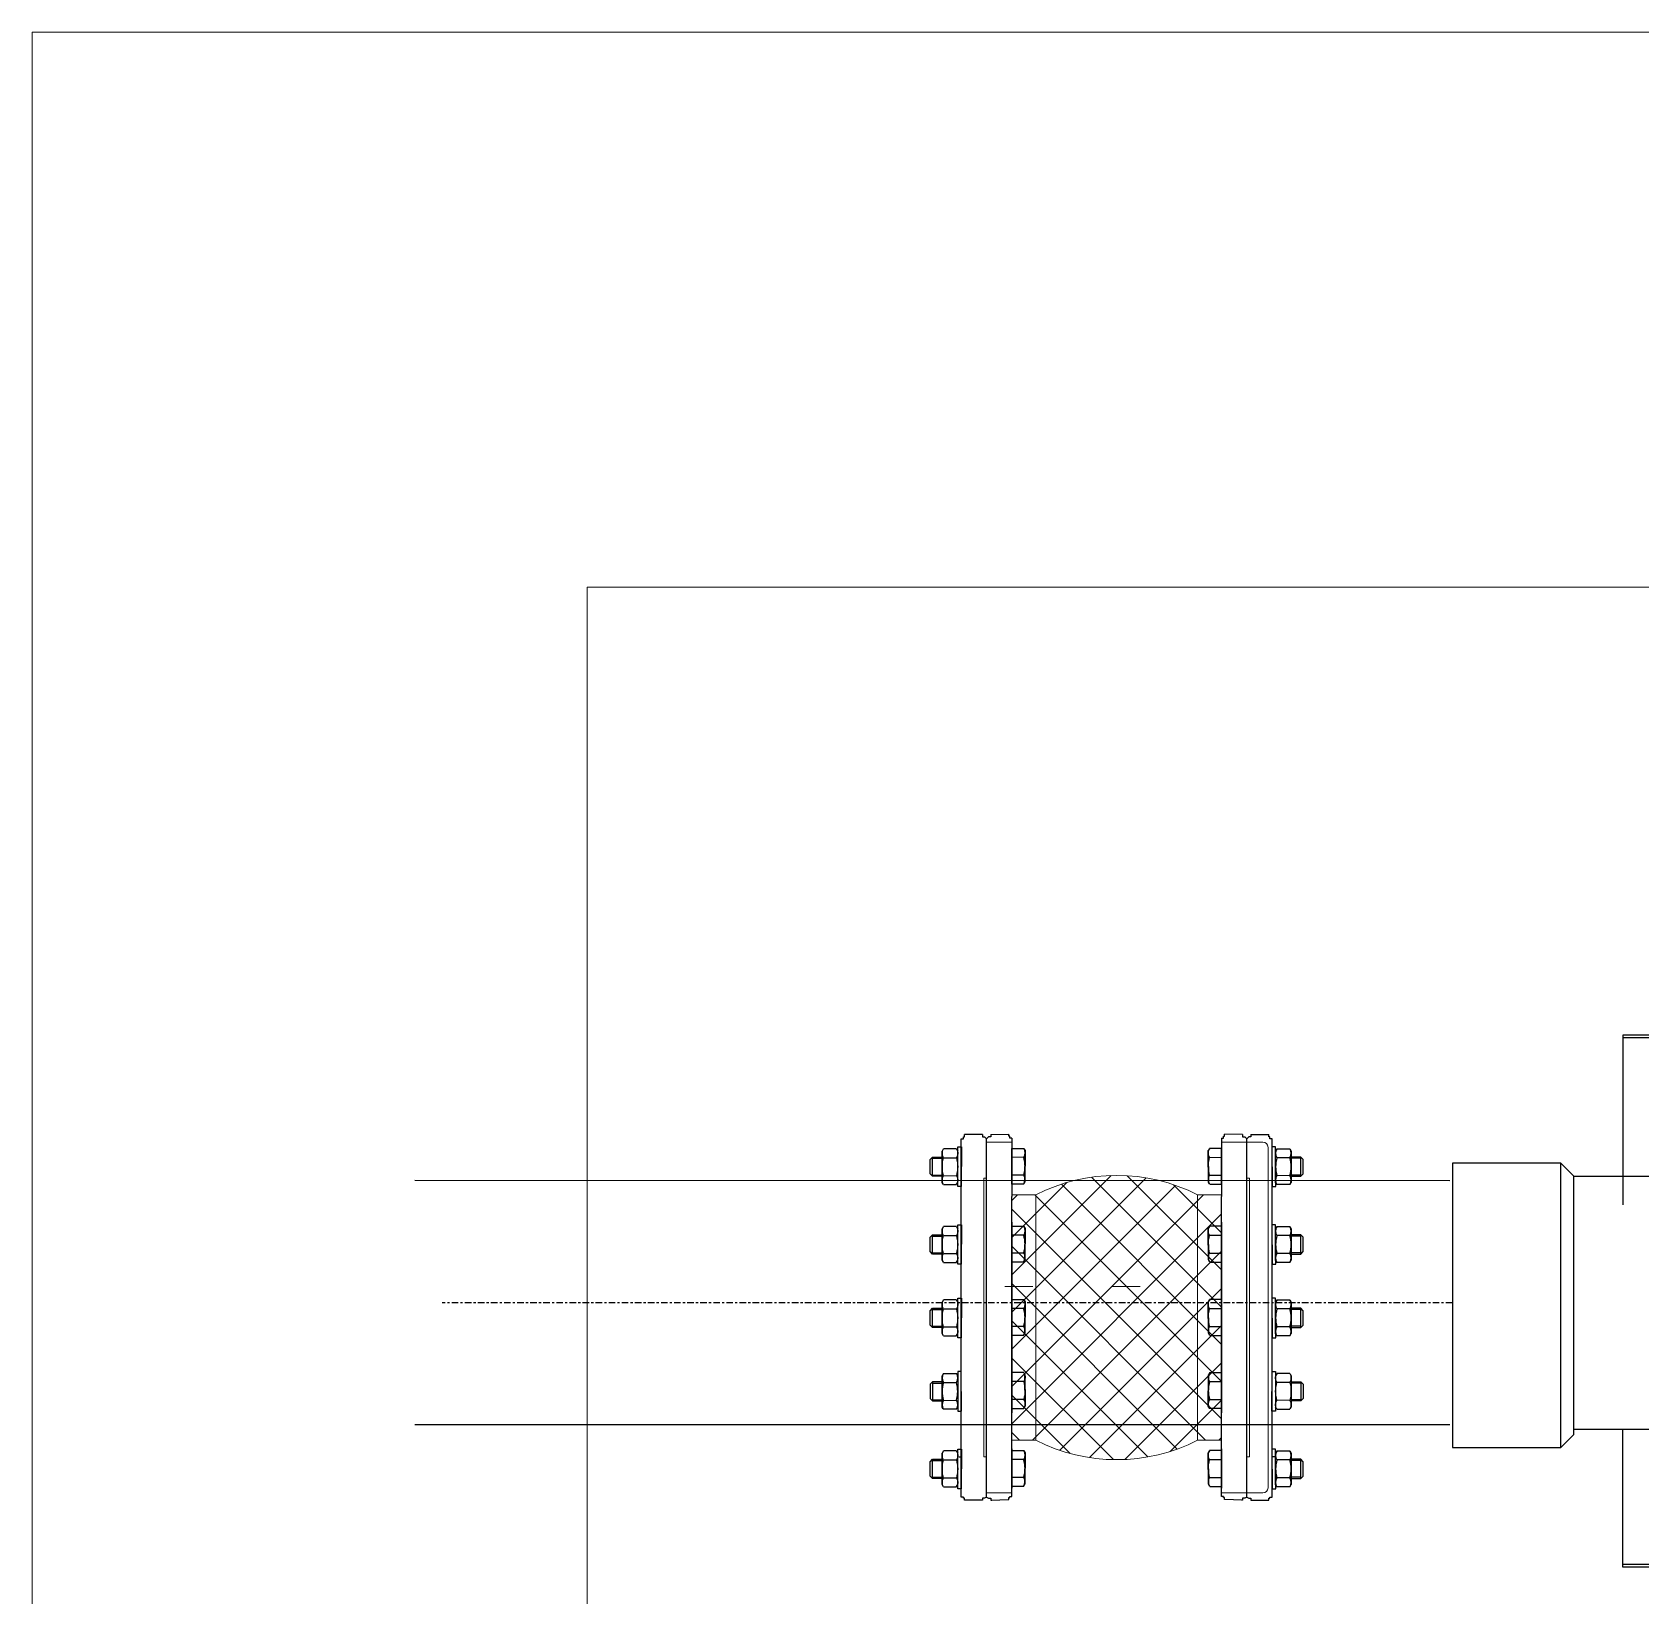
# Model space of a CAD drawing. Header units: millimetres. Extents: x -294625 to 2136527, y -251383 to 128331.
# Drawn here: x 1400345 to 1400924, y -30680 to -30116 of the extents above; entities that cross this region are included whole.
import ezdxf

# ---------------------------------------------------------------- set-up
doc = ezdxf.new("R2010")
doc.units = ezdxf.units.MM
doc.linetypes.add('CENTER', pattern=[3, 1.5, -0.5, 0.5, -0.5])
for name, color, linetype, lineweight in [('0-4', 250, 'Continuous', 5), ('01. CẤP NƯỚC LẠNH', 5, 'Continuous', 9), ('ICE-BP', 4, 'Continuous', 25), ('N2-PK-TB', 2, 'Continuous', 20)]:
    doc.layers.add(name, color=color, linetype=linetype, lineweight=lineweight)
doc.layers.add('H-N-FITTING-35', color=2, linetype='Continuous')
doc.layers.add('ICE-CEN', color=8, linetype='CENTER')

# ---------------------------------------------------------------- blocks, each defined once
blk = doc.blocks.new('ExpSin8')
h = blk.add_hatch()
h.set_pattern_fill('ANSI37', color=8, scale=198, angle=-1.272221872585407e-14, style=0)
h.set_pattern_definition([(44.99999999999999, (2.640000000001227, -165), (-17.50089283436705, 17.50089283436706), []), (135, (2.640000000001227, -165), (-17.50089283436706, -17.50089283436705), [])])
h.paths.add_polyline_path([(201.1600000000017, 115.3335341203565, 0.2403685120750965), (48.84000000000106, 115.3335341203565), (48.84000000000014, -115.3335341203565, 0.2403685120750964), (201.1600000000008, -115.3335341203565)])
h.paths.add_polyline_path([(26.39999999999963, -115.3335341203565), (48.84000000000015, -115.3335341203565), (48.84000000000106, 115.3335341203565), (26.40000000000056, 115.3335341203565)])
h.paths.add_polyline_path([(201.1600000000016, 115.3335341203565), (201.1600000000007, -115.3335341203565), (223.6000000000003, -115.3335341203565), (223.6000000000012, 115.3335341203565)])
for points in [[(2.640000000001227, -165), (26.40000000000054, -165), (26.40000000000056, 165), (2.640000000001247, 165)], [(247.3600000000015, -165), (223.6000000000013, -165), (223.6000000000013, 165), (247.3600000000015, 165)], [(2.640000000001245, 131), (9.175158733904648e-13, 131), (-8.021171617536571e-15, -131), (2.640000000000319, -131)], [(247.3600000000015, 131), (250.0000000000009, 131), (250, -131), (247.3600000000006, -131)]]:
    blk.add_lwpolyline(points, close=True)
at = {"color": 8}
for points in [[(26.40000000000055, 115.3335341203565), (48.84000000000106, 115.3335341203565), (48.84000000000014, -115.3335341203565), (26.39999999999963, -115.3335341203565)], [(223.6000000000013, 115.3335341203565), (201.1600000000017, 115.3335341203565), (201.1600000000008, -115.3335341203565), (223.6000000000004, -115.3335341203565)]]:
    blk.add_lwpolyline(points, close=True, dxfattribs=at)
for centre, start, end in [((125.0000000000009, -33.9366456874268), 62.96860828674399, 117.031391713256), ((125, 33.93664568742678), 242.968608286744, 297.031391713256)]:
    blk.add_arc(centre, 167.5766456874225, start, end)
blk = doc.blocks.new('NUT')
at = {"linetype": 'Continuous'}
for p, q in [((-14.70091237503925, 12.07607484380605), (-13.10062706212034, 13)), ((-14.70091237503925, 0.9239251561939454), (-13.10062706212034, 0)), ((-7.50555349946535, 1.106895198335224), (-7.505553499465123, 11.89310480166478)), ((7.505553499465123, 1.106895198335224), (7.505553499465123, 11.89310480166478)), ((14.70091237503925, 12.07607484380605), (13.10062706212034, 13)), ((14.70091237503925, 0.9239251561939454), (13.10062706212034, 0))]:
    blk.add_line(p, q, dxfattribs=at)
blk.add_lwpolyline([(-16.5, 16), (-16.5, 13), (16.5, 13), (16.5, 16)], close=True)
for points in [[(-15, 1.106895198335224), (-15, 11.89310480166478)], [(-13.10062706212034, 13), (13.10062706212034, 13)], [(-13.10062706212034, 0), (13.10062706212034, 0)], [(13.10062706212034, 0), (-13.10062706212011, 0)], [(15, 11.89310480166478), (15, 1.106895198335224)]]:
    blk.add_lwpolyline(points, dxfattribs=at)
for centre, radius, start, end in [((-11.25277674973267, 6.103728749386619), 6.896271250613385, 57.08669084495057, 122.9133091550494), ((-11.25277674973267, 6.896271250613381), 6.896271250613385, 237.0866908449506, 302.9133091550494), ((0, -13), 26, 73.22134511903967, 106.7786548809604), ((0, 26), 26, 253.2213451190396, 286.7786548809603), ((11.25277674973267, 6.103728749386619), 6.896271250613385, 57.08669084495057, 122.9133091550494), ((11.25277674973267, 6.896271250613381), 6.896271250613385, 237.0866908449506, 302.9133091550494)]:
    blk.add_arc(centre, radius, start, end, dxfattribs=at)
blk = doc.blocks.new('WPP')
at = {"layer": 'H-N-FITTING-35', "ltscale": 1000}
for p, q in [((137806.6748692584, -19912.41492411209, 5.101671538996662), (137806.6748692589, -19962.09057880922, 5.101671538996662)), ((137808.4811742709, -19912.41492411209, 5.101671538996662), (137808.4811742711, -19962.09057880918, 5.101671538996662)), ((138170.8691505757, -19912.41492411209, 5.101671538996662), (138170.8691505753, -19962.09057880918, 5.101671538996662)), ((138172.6754555879, -19912.41492411209, 5.101671538996662), (138172.6754555875, -19962.09057880922, 5.101671538996662)), ((137806.6748692589, -19962.09057880922, 5.101671538996662), (137901.5030146344, -19962.09057880854, 5.101671538996662)), ((137808.4811742711, -19962.09057880918, 5.101671538996662), (137901.5030146344, -19962.09057880849, 5.101671538996662)), ((138170.8691505753, -19962.09057880918, 5.101671538996662), (138055.876644141, -19962.09057880827, 5.101671538996662)), ((138172.6754555875, -19962.09057880922, 5.101671538996662), (138075.612105544, -19962.09057880849, 5.101671538996662))]:
    blk.add_line(p, q, dxfattribs=at)
at = {"layer": 'ICE-BP', "ltscale": 1000}
for p, q in [((137901.5030146337, -19859.76913900491, 5.101671538996662), (137901.5030146346, -19995.95842550977, 5.101671538996662)), ((138075.6121055442, -19995.95842550864, 5.101671538996662), (138075.6121055433, -19859.56036376228, 5.101671538996662)), ((137889.0327874392, -20004.84315494281, 5.101671538998995), (137897.9175168725, -19995.95842550977, 5.101671538998995)), ((137897.9175168725, -19995.95842550977, 5.101671538998995), (138075.6121055442, -19995.95842550864, 5.101671538998995)), ((138075.6121055442, -19995.95842550864, 5.101671538998995), (138084.4968349778, -20004.84315494154, 5.101671538998995)), ((137889.0327874392, -20004.84315494281, 5.101671538998995), (138084.4968349778, -20004.84315494154, 5.101671538998995)), ((137889.0327874394, -20079.47488218531, 5.101671538998995), (137889.0327874392, -20004.84315494281, 5.101671538998995)), ((138084.4968349778, -20004.84315494154, 5.101671538998995), (138084.4968349782, -20079.47488218409, 5.101671538998995)), ((138084.4968349782, -20079.47488218409, 5.101671538998995), (137889.0327874394, -20079.47488218531, 5.101671538998995)), ((137904.5575600856, -20081.31103877045, 5.101671538998651), (137904.5860417234, -20793.38504935915, 5.101671538970926)), ((138072.5575600856, -20081.31103877045, 5.101671538998651), (138072.5860437867, -20793.41022166381, 5.101671538970924))]:
    blk.add_line(p, q, dxfattribs=at)
at = {"layer": 'ICE-CEN', "ltscale": 3}
blk.add_line((137988.5575600883, -20079.47488218467, 5.101671538996317), (137988.6346818327, -20774.6518731673, 5.101671538993015), dxfattribs=at)

msp = doc.modelspace()

# ---------------------------------------------------------------- linework, layer by layer
at = {"layer": '0-4'}
for p, q in [((1400705.21053332, -30568.31215682804, -0.7863682410267048), (1400695.095590792, -30568.31215682804, -0.7863682410267048)), ((1400743.864261224, -30568.31215682804, -0.7863682410267048), (1400733.749318696, -30568.31215682804, -0.7863682410267048))]:
    msp.add_line(p, q, dxfattribs=at)
at = {"layer": '01. CẤP NƯỚC LẠNH', "elevation": -0.7863682410267048}
msp.add_lwpolyline([(1400782.272412124, -30642.75575973458), (1400782.272412124, -30516.31151269033), (1400788.019877829, -30516.31151268474, -0.414213562373095), (1400789.935699773, -30518.22733460955), (1400789.935699811, -30640.83993780009, -0.414213562373095), (1400788.019878012, -30642.75575972862)], format="xyb", close=True, dxfattribs=at)
at = {"layer": 'H-N-FITTING-35', "ltscale": 1000}
for p, q in [((1400697.632096133, -30517.94772506199, -0.3931841205549989), (1400697.596807578, -30532.17060303084, -0.3931841205549989)), ((1400701.972923276, -30518.73390002764, -0.3931841205549989), (1400702.369420336, -30519.42460507929, -0.3931841205549989)), ((1400702.369420336, -30519.42460507929, -0.3931841205549989), (1400702.341402021, -30530.71724871687, -0.3931841205549989)), ((1400702.341402021, -30530.71724871687, -0.3931841205549989), (1400702.369420336, -30519.42460507929, -0.3931841205549989)), ((1400768.793268635, -30518.73390002764, -0.3931841205549989), (1400768.396771574, -30519.42460507929, -0.3931841205549989)), ((1400768.396771574, -30519.42460507929, -0.3931841205549989), (1400768.42478989, -30530.71724871687, -0.3931841205549989)), ((1400768.42478989, -30530.71724871687, -0.3931841205549989), (1400768.396771574, -30519.42460507929, -0.3931841205549989)), ((1400773.134095777, -30517.94772506199, -0.3931841205549989), (1400773.169384332, -30532.17060303084, -0.3931841205549989)), ((1400701.886369506, -30521.83487743615, -0.3931841205549989), (1400697.62247792, -30521.82429824314, -0.3931841205549989)), ((1400768.879822404, -30521.83487743615, -0.3931841205549989), (1400773.14371399, -30521.82429824314, -0.3931841205549989)), ((1400701.870317376, -30528.3046090427, -0.3931841205549989), (1400697.606425791, -30528.29402984969, -0.3931841205549989)), ((1400701.941482429, -30531.40597776949, -0.3931841205549989), (1400702.341402021, -30530.71724871687, -0.3931841205549989)), ((1400768.824709481, -30531.40597776949, -0.3931841205549989), (1400768.42478989, -30530.71724871687, -0.3931841205549989)), ((1400768.895874534, -30528.3046090427, -0.3931841205549989), (1400773.159766119, -30528.29402984969, -0.3931841205549989)), ((1400697.632096133, -30545.98146276466, -0.3931841205549989), (1400697.596807578, -30560.20434073313, -0.3931841205549989)), ((1400697.614451856, -30545.2296972911, -0.9644159274523121), (1400697.614451856, -30613.83633211955, -0.9644159274523121)), ((1400701.972923276, -30546.76763773031, -0.3931841205549989), (1400702.369420336, -30547.45834278195, -0.3931841205549989)), ((1400702.369420336, -30547.45834278195, -0.3931841205549989), (1400702.341402021, -30558.75098641916, -0.3931841205549989)), ((1400702.341402021, -30558.75098641916, -0.3931841205549989), (1400702.369420336, -30547.45834278195, -0.3931841205549989)), ((1400768.793268635, -30546.76763773031, -0.3931841205549989), (1400768.396771574, -30547.45834278195, -0.3931841205549989)), ((1400768.396771574, -30547.45834278195, -0.3931841205549989), (1400768.42478989, -30558.75098641916, -0.3931841205549989)), ((1400768.42478989, -30558.75098641916, -0.3931841205549989), (1400768.396771574, -30547.45834278195, -0.3931841205549989)), ((1400773.134095777, -30545.98146276466, -0.3931841205549989), (1400773.169384332, -30560.20434073313, -0.3931841205549989)), ((1400773.151740055, -30545.2296972911, -0.9644159274523121), (1400773.151740055, -30613.83633211955, -0.9644159274523121)), ((1400701.886369506, -30549.86861513882, -0.3931841205549989), (1400697.62247792, -30549.85803594544, -0.3931841205549989)), ((1400768.879822404, -30549.86861513882, -0.3931841205549989), (1400773.14371399, -30549.85803594544, -0.3931841205549989)), ((1400701.870317376, -30556.33834674536, -0.3931841205549989), (1400697.606425791, -30556.32776755235, -0.3931841205549989)), ((1400701.941482429, -30559.43971547178, -0.3931841205549989), (1400702.341402021, -30558.75098641916, -0.3931841205549989)), ((1400768.824709481, -30559.43971547178, -0.3931841205549989), (1400768.42478989, -30558.75098641916, -0.3931841205549989)), ((1400768.895874534, -30556.33834674536, -0.3931841205549989), (1400773.159766119, -30556.32776755235, -0.3931841205549989)), ((1400697.632096133, -30572.42360753446, -0.3931841205549989), (1400697.596807578, -30586.64648550331, -0.3931841205549989)), ((1400701.886369506, -30576.31075990863, -0.3931841205549989), (1400697.62247792, -30576.30018071561, -0.3931841205549989)), ((1400701.972923276, -30573.20978250011, -0.3931841205549989), (1400702.369420336, -30573.90048755176, -0.3931841205549989)), ((1400702.369420336, -30573.90048755176, -0.3931841205549989), (1400702.341402021, -30585.19313118934, -0.3931841205549989)), ((1400702.341402021, -30585.19313118934, -0.3931841205549989), (1400702.369420336, -30573.90048755176, -0.3931841205549989)), ((1400768.793268635, -30573.20978250011, -0.3931841205549989), (1400768.396771574, -30573.90048755176, -0.3931841205549989)), ((1400768.396771574, -30573.90048755176, -0.3931841205549989), (1400768.42478989, -30585.19313118934, -0.3931841205549989)), ((1400768.42478989, -30585.19313118934, -0.3931841205549989), (1400768.396771574, -30573.90048755176, -0.3931841205549989)), ((1400768.879822404, -30576.31075990863, -0.3931841205549989), (1400773.14371399, -30576.30018071561, -0.3931841205549989)), ((1400773.134095777, -30572.42360753446, -0.3931841205549989), (1400773.169384332, -30586.64648550331, -0.3931841205549989)), ((1400701.870317376, -30582.78049151554, -0.3931841205549989), (1400697.606425791, -30582.76991232216, -0.3931841205549989)), ((1400768.895874534, -30582.78049151554, -0.3931841205549989), (1400773.159766119, -30582.76991232216, -0.3931841205549989)), ((1400701.941482429, -30585.88186024196, -0.3931841205549989), (1400702.341402021, -30585.19313118934, -0.3931841205549989)), ((1400768.824709481, -30585.88186024196, -0.3931841205549989), (1400768.42478989, -30585.19313118934, -0.3931841205549989)), ((1400697.635812745, -30612.96442262112, -0.3931841205549989), (1400697.598945851, -30598.74154865585, -0.3931841205549989)), ((1400701.943705529, -30599.5056917756, -0.3931841205549989), (1400702.343701546, -30600.19437644436, -0.3931841205549989)), ((1400702.372973028, -30611.48701690316, -0.3931841205549989), (1400702.343701546, -30600.19437644436, -0.3931841205549989)), ((1400702.343701546, -30600.19437644436, -0.3931841205549989), (1400702.372973028, -30611.48701690316, -0.3931841205549989)), ((1400768.393218883, -30611.48701690316, -0.3931841205549989), (1400768.422490364, -30600.19437644436, -0.3931841205549989)), ((1400768.422490364, -30600.19437644436, -0.3931841205549989), (1400768.393218883, -30611.48701690316, -0.3931841205549989)), ((1400768.822486382, -30599.5056917756, -0.3931841205549989), (1400768.422490364, -30600.19437644436, -0.3931841205549989)), ((1400773.130379165, -30612.96442262112, -0.3931841205549989), (1400773.167246059, -30598.74154865585, -0.3931841205549989)), ((1400701.87288464, -30602.60706838063, -0.3931841205549989), (1400697.608994255, -30602.61812074586, -0.3931841205549989)), ((1400768.89330727, -30602.60706838063, -0.3931841205549989), (1400773.157197656, -30602.61812074586, -0.3931841205549989)), ((1400701.889654728, -30609.07679816588, -0.3931841205549989), (1400697.625764343, -30609.08785053111, -0.3931841205549989)), ((1400701.976552619, -30612.17776595048, -0.3931841205549989), (1400702.372973028, -30611.48701690316, -0.3931841205549989)), ((1400768.789639292, -30612.17776595048, -0.3931841205549989), (1400768.393218883, -30611.48701690316, -0.3931841205549989)), ((1400768.876537182, -30609.07679816588, -0.3931841205549989), (1400773.140427568, -30609.08785053111, -0.3931841205549989)), ((1400678.442166158, -30629.70146504148, -0.3931841205359122), (1400679.38693045, -30629.70146504111, -0.3931841205359122)), ((1400697.632096133, -30626.82447675608, -0.3931841205549989), (1400697.596807578, -30641.04735472492, -0.3931841205549989)), ((1400701.972923276, -30627.61065172172, -0.3931841205549989), (1400702.369420336, -30628.30135677337, -0.3931841205549989)), ((1400702.369420336, -30628.30135677337, -0.3931841205549989), (1400702.341402021, -30639.59400041095, -0.3931841205549989)), ((1400702.341402021, -30639.59400041095, -0.3931841205549989), (1400702.369420336, -30628.30135677337, -0.3931841205549989)), ((1400768.793268635, -30627.61065172172, -0.3931841205549989), (1400768.396771574, -30628.30135677337, -0.3931841205549989)), ((1400768.396771574, -30628.30135677337, -0.3931841205549989), (1400768.42478989, -30639.59400041095, -0.3931841205549989)), ((1400768.42478989, -30639.59400041095, -0.3931841205549989), (1400768.396771574, -30628.30135677337, -0.3931841205549989)), ((1400773.134095777, -30626.82447675608, -0.3931841205549989), (1400773.169384332, -30641.04735472492, -0.3931841205549989)), ((1400792.324025752, -30629.70146504148, -0.3931841205359122), (1400791.37926146, -30629.70146504111, -0.3931841205359122)), ((1400701.886369506, -30630.71162913024, -0.3931841205549989), (1400697.62247792, -30630.70104993723, -0.3931841205549989)), ((1400768.879822404, -30630.71162913024, -0.3931841205549989), (1400773.14371399, -30630.70104993723, -0.3931841205549989)), ((1400701.870317376, -30637.18136073715, -0.3931841205549989), (1400697.606425791, -30637.17078154377, -0.3931841205549989)), ((1400701.941482429, -30640.28272946357, -0.3931841205549989), (1400702.341402021, -30639.59400041095, -0.3931841205549989)), ((1400768.824709481, -30640.28272946357, -0.3931841205549989), (1400768.42478989, -30639.59400041095, -0.3931841205549989)), ((1400768.895874534, -30637.18136073715, -0.3931841205549989), (1400773.159766119, -30637.17078154377, -0.3931841205549989))]:
    msp.add_line(p, q, dxfattribs=at)
for points, elevation in [([(1400680.504248038, -30514.39192951798), (1400680.504248038, -30513.64363569199)], -0.7863682410267048), ([(1400686.997192134, -30513.64363569199), (1400680.504248038, -30513.64363569199)], -0.7863682410267048), ([(1400686.997192134, -30513.64363569199), (1400680.504248038, -30513.64363569199)], -0.7863682410267048), ([(1400686.997192134, -30513.64363569199), (1400680.504248038, -30513.64363569199)], -0.7863682410267048), ([(1400686.997192134, -30513.64363569199), (1400686.997192134, -30513.64363569199)], -0.7863682410267048), ([(1400686.997192134, -30513.64363569199), (1400686.997192134, -30513.64363569199)], -0.7863682410267048), ([(1400686.997192134, -30513.64363569199), (1400686.997192134, -30514.39192951798)], -0.7863682410267048), ([(1400689.990367438, -30513.64363569199), (1400696.490967554, -30513.42917676709)], -0.7863682410267048), ([(1400689.990367438, -30513.64363569199), (1400696.490967554, -30513.42917676709)], -0.7863682410267048), ([(1400689.990367438, -30513.64363569199), (1400696.490967554, -30513.42917676709)], -0.7863682410267048), ([(1400689.990367438, -30513.64363569199), (1400689.990367438, -30513.64363569199)], -0.7863682410267048), ([(1400689.990367438, -30513.64363569199), (1400689.990367438, -30513.64363569199)], -0.7863682410267048), ([(1400689.990367438, -30513.64363569199), (1400689.990367438, -30514.39192951798)], -0.7863682410267048), ([(1400696.490967554, -30514.17747059307), (1400696.490967554, -30513.42917676709)], -0.7863682410267048), ([(1400774.275224357, -30514.17747059307), (1400774.275224357, -30513.42917676709)], -0.7863682410267048), ([(1400780.775824472, -30513.64363569199), (1400774.275224357, -30513.42917676709)], -0.7863682410267048), ([(1400780.775824472, -30513.64363569199), (1400774.275224357, -30513.42917676709)], -0.7863682410267048), ([(1400780.775824472, -30513.64363569199), (1400774.275224357, -30513.42917676709)], -0.7863682410267048), ([(1400780.775824472, -30513.64363569199), (1400780.775824472, -30513.64363569199)], -0.7863682410267048), ([(1400780.775824472, -30513.64363569199), (1400780.775824472, -30513.64363569199)], -0.7863682410267048), ([(1400780.775824472, -30513.64363569199), (1400780.775824472, -30514.39192951798)], -0.7863682410267048), ([(1400783.768999777, -30513.64363569199), (1400790.261943872, -30513.64363569199)], -0.7863682410267048), ([(1400783.768999777, -30513.64363569199), (1400790.261943872, -30513.64363569199)], -0.7863682410267048), ([(1400783.768999777, -30513.64363569199), (1400790.261943872, -30513.64363569199)], -0.7863682410267048), ([(1400783.768999777, -30513.64363569199), (1400783.768999777, -30513.64363569199)], -0.7863682410267048), ([(1400783.768999777, -30513.64363569199), (1400783.768999777, -30513.64363569199)], -0.7863682410267048), ([(1400783.768999777, -30513.64363569199), (1400783.768999777, -30514.39192951798)], -0.7863682410267048), ([(1400790.261943872, -30514.39192951798), (1400790.261943872, -30513.64363569199)], -0.7863682410267048), ([(1400679.381807299, -30644.22090834222), (1400679.381807299, -30515.14022334433)], -0.7863682410267048), ([(1400679.381807299, -30515.14022334433), (1400679.381807299, -30515.14022334433)], -0.7863682410267048), ([(1400679.381807299, -30515.14022334433), (1400679.381807299, -30515.14022334433)], -0.7863682410267048), ([(1400679.381807299, -30515.14022334433), (1400680.130101125, -30515.14022334433)], -0.7863682410267048), ([(1400680.130101125, -30515.14022334433), (1400680.130101125, -30514.39192951798)], -0.7863682410267048), ([(1400680.130101125, -30514.39192951798), (1400680.130101125, -30514.39192951798)], -0.7863682410267048), ([(1400680.130101125, -30514.39192951798), (1400680.130101125, -30514.39192951798)], -0.7863682410267048), ([(1400680.130101125, -30514.39192951798), (1400680.130101125, -30514.39192951798)], -0.7863682410267048), ([(1400680.130101125, -30514.39192951798), (1400680.504248038, -30514.39192951798)], -0.7863682410267048), ([(1400686.997192134, -30514.39192951798), (1400687.745485961, -30514.39192951798)], -0.7863682410267048), ([(1400687.745485961, -30514.39192951798), (1400687.745485961, -30514.39192951798)], -0.7863682410267048), ([(1400687.745485961, -30514.39192951798), (1400687.745485961, -30514.39192951798)], -0.7863682410267048), ([(1400687.745485961, -30514.39192951798), (1400687.745485961, -30514.39192951798)], -0.7863682410267048), ([(1400687.745485961, -30514.39192951798), (1400688.493779786, -30515.14022334433)], -0.7863682410267048), ([(1400689.242073612, -30514.39192951798), (1400688.493779786, -30515.14022334433)], -0.7863682410267048), ([(1400688.493779786, -30515.14022334433), (1400688.493779786, -30515.14022334433)], -0.7863682410267048), ([(1400688.493779786, -30515.14022334433), (1400688.493779786, -30515.14022334433)], -0.7863682410267048), ([(1400688.493779786, -30644.22090834222), (1400688.493779786, -30515.14022334433)], -0.7863682410267048), ([(1400689.990367438, -30514.39192951798), (1400689.242073612, -30514.39192951798)], -0.7863682410267048), ([(1400689.242073612, -30514.39192951798), (1400689.242073612, -30514.39192951798)], -0.7863682410267048), ([(1400689.242073612, -30514.39192951798), (1400689.242073612, -30514.39192951798)], -0.7863682410267048), ([(1400689.242073612, -30514.39192951798), (1400689.242073612, -30514.39192951798)], -0.7863682410267048), ([(1400696.865114466, -30514.17747059307), (1400696.490967554, -30514.17747059307)], -0.7863682410267048), ([(1400696.865114466, -30514.92576441906), (1400696.865114466, -30514.17747059307)], -0.7863682410267048), ([(1400696.865114466, -30514.17747059307), (1400696.865114466, -30514.17747059307)], -0.7863682410267048), ([(1400696.865114466, -30514.17747059307), (1400696.865114466, -30514.17747059307)], -0.7863682410267048), ([(1400696.865114466, -30514.17747059307), (1400696.865114466, -30514.17747059307)], -0.7863682410267048), ([(1400697.613408293, -30514.92576441906), (1400696.865114466, -30514.92576441906)], -0.7863682410267048), ([(1400697.598411603, -30531.52410857744), (1400697.630492108, -30518.59421951502)], -0.3931841205130638), ([(1400697.613408293, -30514.92576441906), (1400697.613408293, -30514.92576441906)], -0.7863682410267048), ([(1400697.613408293, -30514.92576441906), (1400697.613408293, -30514.92576441906)], -0.7863682410267048), ([(1400697.613408293, -30514.92576441906), (1400697.613408293, -30535.87799154922)], -0.7863682410267048), ([(1400697.613408293, -30514.92576441906), (1400697.613408293, -30535.87799154922)], -0.7863682410267048), ([(1400697.613408293, -30514.92576441906), (1400697.613408293, -30535.87799154922)], -0.7863682410267048), ([(1400697.630492108, -30518.59421951502), (1400701.894383694, -30518.6047987084)], -0.3931841205130638), ([(1400773.135699802, -30518.59421951502), (1400768.871808217, -30518.6047987084)], -0.3931841205130638), ([(1400773.167780307, -30531.52410857744), (1400773.135699802, -30518.59421951502)], -0.3931841205130638), ([(1400773.152783618, -30514.92576441906), (1400773.152783618, -30514.92576441906)], -0.7863682410267048), ([(1400773.152783618, -30514.92576441906), (1400773.152783618, -30514.92576441906)], -0.7863682410267048), ([(1400773.152783618, -30514.92576441906), (1400773.901077444, -30514.92576441906)], -0.7863682410267048), ([(1400773.152783618, -30514.92576441906), (1400773.152783618, -30535.87799154922)], -0.7863682410267048), ([(1400773.152783618, -30514.92576441906), (1400773.152783618, -30535.87799154922)], -0.7863682410267048), ([(1400773.152783618, -30514.92576441906), (1400773.152783618, -30535.87799154922)], -0.7863682410267048), ([(1400773.901077444, -30514.92576441906), (1400773.901077444, -30514.17747059307)], -0.7863682410267048), ([(1400773.901077444, -30514.17747059307), (1400773.901077444, -30514.17747059307)], -0.7863682410267048), ([(1400773.901077444, -30514.17747059307), (1400773.901077444, -30514.17747059307)], -0.7863682410267048), ([(1400773.901077444, -30514.17747059307), (1400773.901077444, -30514.17747059307)], -0.7863682410267048), ([(1400773.901077444, -30514.17747059307), (1400774.275224357, -30514.17747059307)], -0.7863682410267048), ([(1400780.775824472, -30514.39192951798), (1400781.524118298, -30514.39192951798)], -0.7863682410267048), ([(1400781.524118298, -30514.39192951798), (1400781.524118298, -30514.39192951798)], -0.7863682410267048), ([(1400781.524118298, -30514.39192951798), (1400781.524118298, -30514.39192951798)], -0.7863682410267048), ([(1400781.524118298, -30514.39192951798), (1400781.524118298, -30514.39192951798)], -0.7863682410267048), ([(1400781.524118298, -30514.39192951798), (1400782.272412124, -30515.14022334433)], -0.7863682410267048), ([(1400783.02070595, -30514.39192951798), (1400782.272412124, -30515.14022334433)], -0.7863682410267048), ([(1400782.272412124, -30515.14022334433), (1400782.272412124, -30515.14022334433)], -0.7863682410267048), ([(1400782.272412124, -30644.22090834222), (1400782.272412124, -30515.14022334433)], -0.7863682410267048), ([(1400782.272412124, -30644.22090834222), (1400782.272412124, -30515.14022334433)], -0.7863682410267048), ([(1400782.272412124, -30644.22090834222), (1400782.272412124, -30515.14022334433)], -0.7863682410267048), ([(1400782.272412124, -30515.14022334433), (1400782.272412124, -30515.14022334433)], -0.7863682410267048), ([(1400782.272412124, -30644.22090834222), (1400782.272412124, -30515.14022334433)], -0.7863682410267048), ([(1400782.272412124, -30644.22090834222), (1400782.272412124, -30515.14022334433)], -0.7863682410267048), ([(1400782.272412124, -30644.22090834222), (1400782.272412124, -30515.14022334433)], -0.7863682410267048), ([(1400783.768999777, -30514.39192951798), (1400783.02070595, -30514.39192951798)], -0.7863682410267048), ([(1400783.02070595, -30514.39192951798), (1400783.02070595, -30514.39192951798)], -0.7863682410267048), ([(1400783.02070595, -30514.39192951798), (1400783.02070595, -30514.39192951798)], -0.7863682410267048), ([(1400783.02070595, -30514.39192951798), (1400783.02070595, -30514.39192951798)], -0.7863682410267048), ([(1400790.636090785, -30514.39192951798), (1400790.261943872, -30514.39192951798)], -0.7863682410267048), ([(1400790.636090785, -30515.14022334433), (1400790.636090785, -30514.39192951798)], -0.7863682410267048), ([(1400790.636090785, -30514.39192951798), (1400790.636090785, -30514.39192951798)], -0.7863682410267048), ([(1400790.636090785, -30514.39192951798), (1400790.636090785, -30514.39192951798)], -0.7863682410267048), ([(1400790.636090785, -30514.39192951798), (1400790.636090785, -30514.39192951798)], -0.7863682410267048), ([(1400791.384384611, -30515.14022334433), (1400790.636090785, -30515.14022334433)], -0.7863682410267048), ([(1400791.384384611, -30644.22090834222), (1400791.384384611, -30515.14022334433)], -0.7863682410267048), ([(1400791.384384611, -30515.14022334433), (1400791.384384611, -30515.14022334433)], -0.7863682410267048), ([(1400791.384384611, -30515.14022334433), (1400791.384384611, -30515.14022334433)], -0.7863682410267048), ([(1400669.034316036, -30528.63517094507), (1400669.051425639, -30521.73923011153)], -0.3931841205130638), ([(1400669.050356288, -30522.17022641368), (1400672.498326706, -30522.17878121502)], -0.3931841205130638), ([(1400801.715835622, -30522.17022641368), (1400798.267865205, -30522.17878121502)], -0.3931841205130638), ([(1400801.731875874, -30528.63517094507), (1400801.714766271, -30521.73923011153)], -0.3931841205130638), ([(1400669.035385387, -30528.20417464293), (1400672.483355803, -30528.2127294439)], -0.3931841205130638), ([(1400801.730806524, -30528.20417464293), (1400798.282836107, -30528.2127294439)], -0.3931841205130638), ([(1400701.862303189, -30531.53468777082), (1400697.598411603, -30531.52410857744)], -0.3931841205130638), ([(1400697.613408293, -30644.00644941732), (1400697.613408293, -30535.87799154922)], -0.7863682410267048), ([(1400768.903888721, -30531.53468777082), (1400773.167780307, -30531.52410857744)], -0.3931841205130638), ([(1400773.152783618, -30644.00644941732), (1400773.152783618, -30535.87799154922)], -0.7863682410267048), ([(1400697.598411603, -30559.55784628011), (1400697.630492108, -30546.62795721769)], -0.3931841205130638), ([(1400697.630492108, -30546.62795721769), (1400701.894383694, -30546.6385364107)], -0.3931841205130638), ([(1400773.135699802, -30546.62795721769), (1400768.871808217, -30546.6385364107)], -0.3931841205130638), ([(1400773.167780307, -30559.55784628011), (1400773.135699802, -30546.62795721769)], -0.3931841205130638), ([(1400669.034316036, -30556.66890864737), (1400669.051425639, -30549.7729678142)], -0.3931841205130638), ([(1400669.050356288, -30550.20396411634), (1400672.498326706, -30550.21251891732)], -0.3931841205130638), ([(1400801.715835622, -30550.20396411634), (1400798.267865205, -30550.21251891732)], -0.3931841205130638), ([(1400801.731875874, -30556.66890864737), (1400801.714766271, -30549.7729678142)], -0.3931841205130638), ([(1400669.035385387, -30556.23791234522), (1400672.483355803, -30556.24646714657)], -0.3931841205130638), ([(1400701.862303189, -30559.56842547312), (1400697.598411603, -30559.55784628011)], -0.3931841205130638), ([(1400768.903888721, -30559.56842547312), (1400773.167780307, -30559.55784628011)], -0.3931841205130638), ([(1400801.730806524, -30556.23791234522), (1400798.282836107, -30556.24646714657)], -0.3931841205130638), ([(1400669.034316036, -30583.11105341754), (1400669.051425639, -30576.215112584)], -0.3931841205130638), ([(1400669.050356288, -30576.64610888615), (1400672.498326706, -30576.65466368749)], -0.3931841205130638), ([(1400697.598411603, -30585.99999105028), (1400697.630492108, -30573.07010198749)], -0.3931841205130638), ([(1400697.630492108, -30573.07010198749), (1400701.894383694, -30573.08068118087)], -0.3931841205130638), ([(1400773.135699802, -30573.07010198749), (1400768.871808217, -30573.08068118087)], -0.3931841205130638), ([(1400773.167780307, -30585.99999105028), (1400773.135699802, -30573.07010198749)], -0.3931841205130638), ([(1400801.715835622, -30576.64610888615), (1400798.267865205, -30576.65466368749)], -0.3931841205130638), ([(1400801.731875874, -30583.11105341754), (1400801.714766271, -30576.215112584)], -0.3931841205130638), ([(1400669.035385387, -30582.6800571154), (1400672.483355803, -30582.68861191674)], -0.3931841205130638), ([(1400801.730806524, -30582.6800571154), (1400798.282836107, -30582.68861191674)], -0.3931841205130638), ([(1400701.862303189, -30586.01057024329), (1400697.598411603, -30585.99999105028)], -0.3931841205130638), ([(1400768.903888721, -30586.01057024329), (1400773.167780307, -30585.99999105028)], -0.3931841205130638), ([(1400701.864512004, -30599.37699056185), (1400697.600621619, -30599.38804292708)], -0.3931841205130638), ([(1400697.600621619, -30599.38804292708), (1400697.634136978, -30612.31792834989)], -0.3931841205130638), ([(1400768.901679906, -30599.37699056185), (1400773.165570291, -30599.38804292708)], -0.3931841205130638), ([(1400773.165570291, -30599.38804292708), (1400773.132054933, -30612.31792834989)], -0.3931841205130638), ([(1400669.036870655, -30602.70973485253), (1400669.054745513, -30609.60567374482)], -0.3931841205130638), ([(1400669.037987834, -30603.14073103323), (1400672.48595728, -30603.13179360434)], -0.3931841205130638), ([(1400801.728204076, -30603.14073103323), (1400798.280234631, -30603.13179360434)], -0.3931841205130638), ([(1400801.729321255, -30602.70973485253), (1400801.711446397, -30609.60567374482)], -0.3931841205130638), ([(1400669.053628335, -30609.17467756412), (1400672.50159778, -30609.16574013523)], -0.3931841205130638), ([(1400697.634136978, -30612.31792834989), (1400701.898027363, -30612.30687598466)], -0.3931841205130638), ([(1400773.132054933, -30612.31792834989), (1400768.868164547, -30612.30687598466)], -0.3931841205130638), ([(1400801.712563575, -30609.17467756412), (1400798.26459413, -30609.16574013523)], -0.3931841205130638), ([(1400679.381807299, -30644.22090834222), (1400679.381807299, -30622.14624047308)], -0.7863682410267048), ([(1400697.613408293, -30644.00644941732), (1400697.613408293, -30621.93178154818)], -0.7863682410267048), ([(1400697.613408293, -30644.00644941732), (1400697.613408293, -30621.93178154818)], -0.7863682410267048), ([(1400773.152783618, -30644.00644941732), (1400773.152783618, -30621.93178154818)], -0.7863682410267048), ([(1400773.152783618, -30644.00644941732), (1400773.152783618, -30621.93178154818)], -0.7863682410267048), ([(1400791.384384611, -30644.22090834222), (1400791.384384611, -30622.14624047308)], -0.7863682410267048), ([(1400697.598411603, -30640.40086027152), (1400697.630492108, -30627.4709712091)], -0.3931841205130638), ([(1400697.630492108, -30627.4709712091), (1400701.894383694, -30627.48155040248)], -0.3931841205130638), ([(1400773.135699802, -30627.4709712091), (1400768.871808217, -30627.48155040248)], -0.3931841205130638), ([(1400773.167780307, -30640.40086027152), (1400773.135699802, -30627.4709712091)], -0.3931841205130638), ([(1400669.034316036, -30637.51192263915), (1400669.051425639, -30630.61598180561)], -0.3931841205130638), ([(1400669.050356288, -30631.04697810776), (1400672.498326706, -30631.0555329091)], -0.3931841205130638), ([(1400801.715835622, -30631.04697810776), (1400798.267865205, -30631.0555329091)], -0.3931841205130638), ([(1400801.731875874, -30637.51192263915), (1400801.714766271, -30630.61598180561)], -0.3931841205130638), ([(1400669.035385387, -30637.08092633701), (1400672.483355803, -30637.08948113836)], -0.3931841205130638), ([(1400701.862303189, -30640.4114394649), (1400697.598411603, -30640.40086027152)], -0.3931841205130638), ([(1400768.903888721, -30640.4114394649), (1400773.167780307, -30640.40086027152)], -0.3931841205130638), ([(1400801.730806524, -30637.08092633701), (1400798.282836107, -30637.08948113836)], -0.3931841205130638), ([(1400680.130101125, -30644.22090834222), (1400679.381807299, -30644.22090834222)], -0.7863682410267048), ([(1400679.381807299, -30644.22090834222), (1400679.381807299, -30644.22090834222)], -0.7863682410267048), ([(1400680.130101125, -30644.59505525558), (1400680.130101125, -30644.22090834222)], -0.7863682410267048), ([(1400680.504248038, -30644.59505525558), (1400680.130101125, -30644.59505525558)], -0.7863682410267048), ([(1400680.130101125, -30644.59505525558), (1400680.130101125, -30644.59505525558)], -0.7863682410267048), ([(1400680.130101125, -30644.59505525558), (1400680.130101125, -30644.59505525558)], -0.7863682410267048), ([(1400680.130101125, -30644.59505525558), (1400680.130101125, -30644.59505525558)], -0.7863682410267048), ([(1400680.504248038, -30645.34334908157), (1400680.504248038, -30644.59505525558)], -0.7863682410267048), ([(1400686.997192134, -30645.34334908157), (1400680.504248038, -30645.34334908157)], -0.7863682410267048), ([(1400686.997192134, -30645.34334908157), (1400680.504248038, -30645.34334908157)], -0.7863682410267048), ([(1400686.997192134, -30645.34334908157), (1400680.504248038, -30645.34334908157)], -0.7863682410267048), ([(1400680.504248038, -30645.34334908157), (1400680.504248038, -30645.34334908157)], -0.7863682410267048), ([(1400686.997192134, -30645.34334908157), (1400686.623045221, -30645.34334908157)], -0.7863682410267048), ([(1400687.745485961, -30644.59505525558), (1400686.997192134, -30644.59505525558)], -0.7863682410267048), ([(1400686.997192134, -30644.59505525558), (1400686.997192134, -30644.59505525558)], -0.7863682410267048), ([(1400686.997192134, -30644.59505525558), (1400686.997192134, -30645.34334908157)], -0.7863682410267048), ([(1400686.997192134, -30645.34334908157), (1400686.997192134, -30645.34334908157)], -0.7863682410267048), ([(1400688.493779786, -30644.22090834222), (1400687.745485961, -30644.59505525558)], -0.7863682410267048), ([(1400687.745485961, -30644.59505525558), (1400687.745485961, -30644.59505525558)], -0.7863682410267048), ([(1400687.745485961, -30644.59505525558), (1400687.745485961, -30644.59505525558)], -0.7863682410267048), ([(1400688.493779786, -30644.22090834222), (1400688.493779786, -30644.22090834222)], -0.7863682410267048), ([(1400688.493779786, -30644.22090834222), (1400688.493779786, -30644.22090834222)], -0.7863682410267048), ([(1400688.493779786, -30644.22090834222), (1400688.493779786, -30644.22090834222)], -0.7863682410267048), ([(1400688.493779786, -30644.22090834222), (1400688.493779786, -30644.22090834222)], -0.7863682410267048), ([(1400688.493779786, -30644.22090834222), (1400689.242073612, -30644.59505525558)], -0.7863682410267048), ([(1400689.242073612, -30644.59505525558), (1400689.242073612, -30644.59505525558)], -0.7863682410267048), ([(1400689.242073612, -30644.59505525558), (1400689.242073612, -30644.59505525558)], -0.7863682410267048), ([(1400689.242073612, -30644.59505525558), (1400689.990367438, -30644.59505525558)], -0.7863682410267048), ([(1400689.990367438, -30644.59505525558), (1400689.990367438, -30644.59505525558)], -0.7863682410267048), ([(1400689.990367438, -30644.59505525558), (1400689.990367438, -30645.34334908157)], -0.7863682410267048), ([(1400689.990367438, -30645.34334908157), (1400696.490967554, -30645.12889015667)], -0.7863682410267048), ([(1400689.990367438, -30645.34334908157), (1400696.490967554, -30645.12889015667)], -0.7863682410267048), ([(1400689.990367438, -30645.34334908157), (1400696.490967554, -30645.12889015667)], -0.7863682410267048), ([(1400689.990367438, -30645.34334908157), (1400689.990367438, -30645.34334908157)], -0.7863682410267048), ([(1400689.990367438, -30645.34334908157), (1400690.364514351, -30645.34334908157)], -0.7863682410267048), ([(1400696.490967554, -30645.12889015667), (1400696.490967554, -30644.38059633031)], -0.7863682410267048), ([(1400696.490967554, -30644.38059633031), (1400696.865114466, -30644.38059633031)], -0.7863682410267048), ([(1400696.490967554, -30645.12889015667), (1400696.490967554, -30645.12889015667)], -0.7863682410267048), ([(1400696.865114466, -30644.38059633031), (1400696.865114466, -30644.00644941732)], -0.7863682410267048), ([(1400696.865114466, -30644.00644941732), (1400697.613408293, -30644.00644941732)], -0.7863682410267048), ([(1400696.865114466, -30644.38059633031), (1400696.865114466, -30644.38059633031)], -0.7863682410267048), ([(1400696.865114466, -30644.38059633031), (1400696.865114466, -30644.38059633031)], -0.7863682410267048), ([(1400696.865114466, -30644.38059633031), (1400696.865114466, -30644.38059633031)], -0.7863682410267048), ([(1400697.613408293, -30644.00644941732), (1400697.613408293, -30644.00644941732)], -0.7863682410267048), ([(1400773.901077444, -30644.00644941732), (1400773.152783618, -30644.00644941732)], -0.7863682410267048), ([(1400773.152783618, -30644.00644941732), (1400773.152783618, -30644.00644941732)], -0.7863682410267048), ([(1400773.901077444, -30644.38059633031), (1400773.901077444, -30644.00644941732)], -0.7863682410267048), ([(1400774.275224357, -30644.38059633031), (1400773.901077444, -30644.38059633031)], -0.7863682410267048), ([(1400773.901077444, -30644.38059633031), (1400773.901077444, -30644.38059633031)], -0.7863682410267048), ([(1400773.901077444, -30644.38059633031), (1400773.901077444, -30644.38059633031)], -0.7863682410267048), ([(1400773.901077444, -30644.38059633031), (1400773.901077444, -30644.38059633031)], -0.7863682410267048), ([(1400774.275224357, -30645.12889015667), (1400774.275224357, -30644.38059633031)], -0.7863682410267048), ([(1400780.775824472, -30645.34334908157), (1400774.275224357, -30645.12889015667)], -0.7863682410267048), ([(1400780.775824472, -30645.34334908157), (1400774.275224357, -30645.12889015667)], -0.7863682410267048), ([(1400780.775824472, -30645.34334908157), (1400774.275224357, -30645.12889015667)], -0.7863682410267048), ([(1400774.275224357, -30645.12889015667), (1400774.275224357, -30645.12889015667)], -0.7863682410267048), ([(1400780.775824472, -30645.34334908157), (1400780.401677559, -30645.34334908157)], -0.7863682410267048), ([(1400781.524118298, -30644.59505525558), (1400780.775824472, -30644.59505525558)], -0.7863682410267048), ([(1400780.775824472, -30644.59505525558), (1400780.775824472, -30644.59505525558)], -0.7863682410267048), ([(1400780.775824472, -30644.59505525558), (1400780.775824472, -30645.34334908157)], -0.7863682410267048), ([(1400780.775824472, -30645.34334908157), (1400780.775824472, -30645.34334908157)], -0.7863682410267048), ([(1400782.272412124, -30644.22090834222), (1400781.524118298, -30644.59505525558)], -0.7863682410267048), ([(1400781.524118298, -30644.59505525558), (1400781.524118298, -30644.59505525558)], -0.7863682410267048), ([(1400781.524118298, -30644.59505525558), (1400781.524118298, -30644.59505525558)], -0.7863682410267048), ([(1400782.272412124, -30644.22090834222), (1400782.272412124, -30644.22090834222)], -0.7863682410267048), ([(1400782.272412124, -30644.22090834222), (1400782.272412124, -30644.22090834222)], -0.7863682410267048), ([(1400782.272412124, -30644.22090834222), (1400783.02070595, -30644.59505525558)], -0.7863682410267048), ([(1400782.272412124, -30644.22090834222), (1400782.272412124, -30644.22090834222)], -0.7863682410267048), ([(1400782.272412124, -30644.22090834222), (1400782.272412124, -30644.22090834222)], -0.7863682410267048), ([(1400783.02070595, -30644.59505525558), (1400783.02070595, -30644.59505525558)], -0.7863682410267048), ([(1400783.02070595, -30644.59505525558), (1400783.02070595, -30644.59505525558)], -0.7863682410267048), ([(1400783.02070595, -30644.59505525558), (1400783.768999777, -30644.59505525558)], -0.7863682410267048), ([(1400783.768999777, -30644.59505525558), (1400783.768999777, -30644.59505525558)], -0.7863682410267048), ([(1400783.768999777, -30644.59505525558), (1400783.768999777, -30645.34334908157)], -0.7863682410267048), ([(1400783.768999777, -30645.34334908157), (1400790.261943872, -30645.34334908157)], -0.7863682410267048), ([(1400783.768999777, -30645.34334908157), (1400790.261943872, -30645.34334908157)], -0.7863682410267048), ([(1400783.768999777, -30645.34334908157), (1400790.261943872, -30645.34334908157)], -0.7863682410267048), ([(1400783.768999777, -30645.34334908157), (1400783.768999777, -30645.34334908157)], -0.7863682410267048), ([(1400783.768999777, -30645.34334908157), (1400784.14314669, -30645.34334908157)], -0.7863682410267048), ([(1400790.261943872, -30645.34334908157), (1400790.261943872, -30644.59505525558)], -0.7863682410267048), ([(1400790.261943872, -30644.59505525558), (1400790.636090785, -30644.59505525558)], -0.7863682410267048), ([(1400790.261943872, -30645.34334908157), (1400790.261943872, -30645.34334908157)], -0.7863682410267048), ([(1400790.636090785, -30644.59505525558), (1400790.636090785, -30644.22090834222)], -0.7863682410267048), ([(1400790.636090785, -30644.22090834222), (1400791.384384611, -30644.22090834222)], -0.7863682410267048), ([(1400790.636090785, -30644.59505525558), (1400790.636090785, -30644.59505525558)], -0.7863682410267048), ([(1400790.636090785, -30644.59505525558), (1400790.636090785, -30644.59505525558)], -0.7863682410267048), ([(1400790.636090785, -30644.59505525558), (1400790.636090785, -30644.59505525558)], -0.7863682410267048), ([(1400791.384384611, -30644.22090834222), (1400791.384384611, -30644.22090834222)], -0.7863682410267048)]:
    msp.add_lwpolyline(points, dxfattribs=dict(at, elevation=elevation))
at = {"layer": 'H-N-FITTING-35', "ltscale": 1000, "elevation": 9.859676734505191}
for points in [[(1400672.482286453, -30528.64372574604), (1400669.034316036, -30528.63517094507), (1400668.174462133, -30527.77103964045), (1400668.187294335, -30522.59908401548), (1400669.051425639, -30521.73923011153), (1400672.499396055, -30521.74778491288)], [(1400798.283905457, -30528.64372574604), (1400801.731875874, -30528.63517094507), (1400802.591729778, -30527.77103964045), (1400802.578897576, -30522.59908401548), (1400801.714766271, -30521.73923011153), (1400798.266795855, -30521.74778491288)], [(1400672.482286453, -30556.67746344871), (1400669.034316036, -30556.66890864737), (1400668.174462133, -30555.80477734275), (1400668.187294335, -30550.63282171778), (1400669.051425639, -30549.7729678142), (1400672.499396055, -30549.78152261517)], [(1400798.283905457, -30556.67746344871), (1400801.731875874, -30556.66890864737), (1400802.591729778, -30555.80477734275), (1400802.578897576, -30550.63282171778), (1400801.714766271, -30549.7729678142), (1400798.266795855, -30549.78152261517)], [(1400672.482286453, -30583.11960821889), (1400669.034316036, -30583.11105341754), (1400668.174462133, -30582.24692211292), (1400668.187294335, -30577.07496648795), (1400669.051425639, -30576.215112584), (1400672.499396055, -30576.22366738535)], [(1400798.283905457, -30583.11960821889), (1400801.731875874, -30583.11105341754), (1400802.591729778, -30582.24692211292), (1400802.578897576, -30577.07496648795), (1400801.714766271, -30576.215112584), (1400798.266795855, -30576.22366738535)], [(1400672.484840102, -30602.70079742364), (1400669.036870655, -30602.70973485253), (1400668.177112651, -30603.57396157152), (1400668.190518795, -30608.74591574065), (1400669.054745513, -30609.60567374482), (1400672.502714959, -30609.59673631593)], [(1400798.281351809, -30602.70079742364), (1400801.729321255, -30602.70973485253), (1400802.58907926, -30603.57396157152), (1400802.575673115, -30608.74591574065), (1400801.711446397, -30609.60567374482), (1400798.263476951, -30609.59673631593)], [(1400672.482286453, -30637.52047744013), (1400669.034316036, -30637.51192263915), (1400668.174462133, -30636.64779133453), (1400668.187294335, -30631.47583570956), (1400669.051425639, -30630.61598180561), (1400672.499396055, -30630.62453660696)], [(1400798.283905457, -30637.52047744013), (1400801.731875874, -30637.51192263915), (1400802.591729778, -30636.64779133453), (1400802.578897576, -30631.47583570956), (1400801.714766271, -30630.61598180561), (1400798.266795855, -30630.62453660696)]]:
    msp.add_lwpolyline(points, close=True, dxfattribs=at)
at = {"layer": 'H-N-FITTING-35', "ltscale": 1000}
for centre, major_axis, ratio, start_param, end_param in [((1400699.395176929, -30520.21364720195, -0.3931841205549989), (-2.101716908084469, 2.101716908084467), 0.9999999999994581, 3.350064097459301, 4.498955322420188), ((1400691.149507324, -30525.04312379389, -0.3931841205549989), (-7.923794993598242, -7.92379499359825), 0.9999999999996336, 2.060870611417176, 2.646556154874023), ((1400699.371110613, -30529.91345753662, -0.3931841205549989), (-2.101716908084469, 2.101716908084467), 0.9999999999994581, 3.350064097459301, 4.498955322420188), ((1400699.395176929, -30548.24738490461, -0.3931841205549989), (-2.101716908084469, 2.101716908084467), 0.9999999999994581, 3.350064097459301, 4.498955322420188), ((1400691.149507324, -30553.07686149656, -0.3931841205549989), (-7.923794993598242, -7.92379499359825), 0.9999999999996336, 2.060870611417176, 2.646556154874023), ((1400699.371110613, -30557.94719523929, -0.3931841205549989), (-2.101716908084469, 2.101716908084467), 0.9999999999994581, 3.350064097459301, 4.498955322420188), ((1400691.149507324, -30579.51900626636, -0.3931841205549989), (-7.923794993598242, -7.92379499359825), 0.9999999999996336, 2.060870611417176, 2.646556154874023), ((1400699.395176929, -30574.68952967442, -0.3931841205549989), (-2.101716908084469, 2.101716908084467), 0.9999999999994581, 3.350064097459301, 4.498955322420188), ((1400699.371110613, -30584.38934000909, -0.3931841205549989), (-2.101716908084469, 2.101716908084467), 0.9999999999994581, 3.350064097459301, 4.498955322420188), ((1400771.392692556, -30600.9984972383, -0.3931841205549989), (2.101716908085249, -2.101716908085248), 0.9999999999984877, 3.349953125571084, 4.498844350532558), ((1400779.613755323, -30605.86974331803, -0.3931841205549989), (7.923794993604233, 7.923794993604233), 0.99999999999992, 2.0607596395285, 2.646445182986782), ((1400771.367549832, -30610.6983048427, -0.3931841205549989), (2.101716908085249, -2.101716908085248), 0.9999999999984877, 3.349953125571084, 4.498844350532558), ((1400699.395176929, -30629.09039889603, -0.3931841205549989), (-2.101716908084469, 2.101716908084467), 0.9999999999994581, 3.350064097459301, 4.498955322420188), ((1400691.149507324, -30633.91987548798, -0.3931841205549989), (-7.923794993598242, -7.92379499359825), 0.9999999999996336, 2.060870611417176, 2.646556154874023), ((1400699.371110613, -30638.7902092307, -0.3931841205549989), (-2.101716908084469, 2.101716908084467), 0.9999999999994581, 3.350064097459301, 4.498955322420188)]:
    msp.add_ellipse(centre, major_axis=major_axis, ratio=ratio, start_param=start_param, end_param=end_param, dxfattribs=at)
at = {"layer": 'H-N-FITTING-35', "ltscale": 1000, "extrusion": (0, 0, -1)}
for centre, major_axis, ratio, start_param, end_param in [((1400771.371014981, -30520.21364720195, -0.3931841205549989), (2.101716908084467, 2.101716908084469), 0.9999999999994581, 3.350064097459301, 4.498955322420188), ((1400779.616684586, -30525.04312379389, -0.3931841205549989), (7.92379499359825, -7.923794993598242), 0.9999999999996336, 2.060870611417176, 2.646556154874023), ((1400771.395081297, -30529.91345753662, -0.3931841205549989), (2.101716908084467, 2.101716908084469), 0.9999999999994581, 3.350064097459301, 4.498955322420188), ((1400771.371014981, -30548.24738490461, -0.3931841205549989), (2.101716908084467, 2.101716908084469), 0.9999999999994581, 3.350064097459301, 4.498955322420188), ((1400779.616684586, -30553.07686149656, -0.3931841205549989), (7.92379499359825, -7.923794993598242), 0.9999999999996336, 2.060870611417176, 2.646556154874023), ((1400771.395081297, -30557.94719523929, -0.3931841205549989), (2.101716908084467, 2.101716908084469), 0.9999999999994581, 3.350064097459301, 4.498955322420188), ((1400771.371014981, -30574.68952967442, -0.3931841205549989), (2.101716908084467, 2.101716908084469), 0.9999999999994581, 3.350064097459301, 4.498955322420188), ((1400779.616684586, -30579.51900626636, -0.3931841205549989), (7.92379499359825, -7.923794993598242), 0.9999999999996336, 2.060870611417176, 2.646556154874023), ((1400771.395081297, -30584.38934000909, -0.3931841205549989), (2.101716908084467, 2.101716908084469), 0.9999999999994581, 3.350064097459301, 4.498955322420188), ((1400699.373499355, -30600.9984972383, -0.3931841205549989), (-2.101716908085248, -2.10171690808525), 0.9999999999984877, 3.349953125571084, 4.498844350532558), ((1400691.152436587, -30605.86974331803, -0.3931841205549989), (-7.923794993604237, 7.923794993604226), 0.99999999999992, 2.0607596395285, 2.646445182986782), ((1400699.398642079, -30610.6983048427, -0.3931841205549989), (-2.101716908085248, -2.10171690808525), 0.9999999999984877, 3.349953125571084, 4.498844350532558), ((1400771.371014981, -30629.09039889603, -0.3931841205549989), (2.101716908084467, 2.101716908084469), 0.9999999999994581, 3.350064097459301, 4.498955322420188), ((1400779.616684586, -30633.91987548798, -0.3931841205549989), (7.92379499359825, -7.923794993598242), 0.9999999999996336, 2.060870611417176, 2.646556154874023), ((1400771.395081297, -30638.7902092307, -0.3931841205549989), (2.101716908084467, 2.101716908084469), 0.9999999999994581, 3.350064097459301, 4.498955322420188)]:
    msp.add_ellipse(centre, major_axis=major_axis, ratio=ratio, start_param=start_param, end_param=end_param, dxfattribs=at)
at = {"layer": 'N2-PK-TB'}
for points in [[(1401694.514269914, -30116.47623799089), (1400344.514253934, -30116.47623799089), (1400344.514253934, -32216.70121724973), (1401694.514269914, -32216.70121724973)], [(1401494.514269914, -30316.47623799089), (1400544.514253934, -30316.47623799089), (1400544.514253934, -32016.70121724973), (1401494.514269914, -32016.70121724973)]]:
    msp.add_lwpolyline(points, close=True, dxfattribs=at)

# ---------------------------------------------------------------- block references
at = {"xscale": -0.5238095238095238, "yscale": 0.5238095238095238, "zscale": 0.5238095238095238, "rotation": 270}
msp.add_blockref('WPP', (1411374.196453884, -102853.9564076837, -2.672304139474442), dxfattribs=at)
at = {"layer": '01. CẤP NƯỚC LẠNH', "xscale": 0.3831417624521081, "yscale": 0.3831417624521081, "zscale": 0.3831417624521081}
msp.add_blockref('ExpSin8', (1400687.498465764, -30579.53736893005, -0.7863682410267048), dxfattribs=at)
at = {"layer": 'H-N-FITTING-35', "ltscale": 1000, "yscale": 0.430997628669648, "zscale": 0.430997628669648}
for p, xscale, rotation in [((1400672.490841254, -30525.19575532965, -0.393184120513641), -0.430997628669648, 269.8578430379989), ((1400798.275350656, -30525.19575532965, -0.393184120513641), 0.430997628669648, 90.1421569620011), ((1400672.490841254, -30553.22949303194, -0.393184120513641), -0.430997628669648, 269.8578430379989), ((1400798.275350656, -30553.22949303194, -0.393184120513641), 0.430997628669648, 90.1421569620011), ((1400672.490841254, -30579.67163780212, -0.393184120513641), -0.430997628669648, 269.8578430379989), ((1400798.275350656, -30579.67163780212, -0.393184120513641), 0.430997628669648, 90.1421569620011), ((1400672.490841254, -30634.07250702373, -0.393184120513641), -0.430997628669648, 269.8578430379989), ((1400798.275350656, -30634.07250702373, -0.393184120513641), 0.430997628669648, 90.1421569620011)]:
    msp.add_blockref('NUT', p, dxfattribs=dict(at, xscale=xscale, rotation=rotation))
at = {"layer": 'H-N-FITTING-35', "ltscale": 1000, "extrusion": (0, 0, -1), "yscale": 0.4309976286643157, "zscale": -0.4309976286643157}
for p, xscale, rotation in [((-1400672.49377753, -30606.1487668696, 0.393184120513641), -0.4309976286643157, 89.85148481747129), ((-1400798.27241438, -30606.1487668696, 0.393184120513641), 0.4309976286643157, 270.1485151825287)]:
    msp.add_blockref('NUT', p, dxfattribs=dict(at, xscale=xscale, rotation=rotation))

doc.saveas('drawing.dxf')
